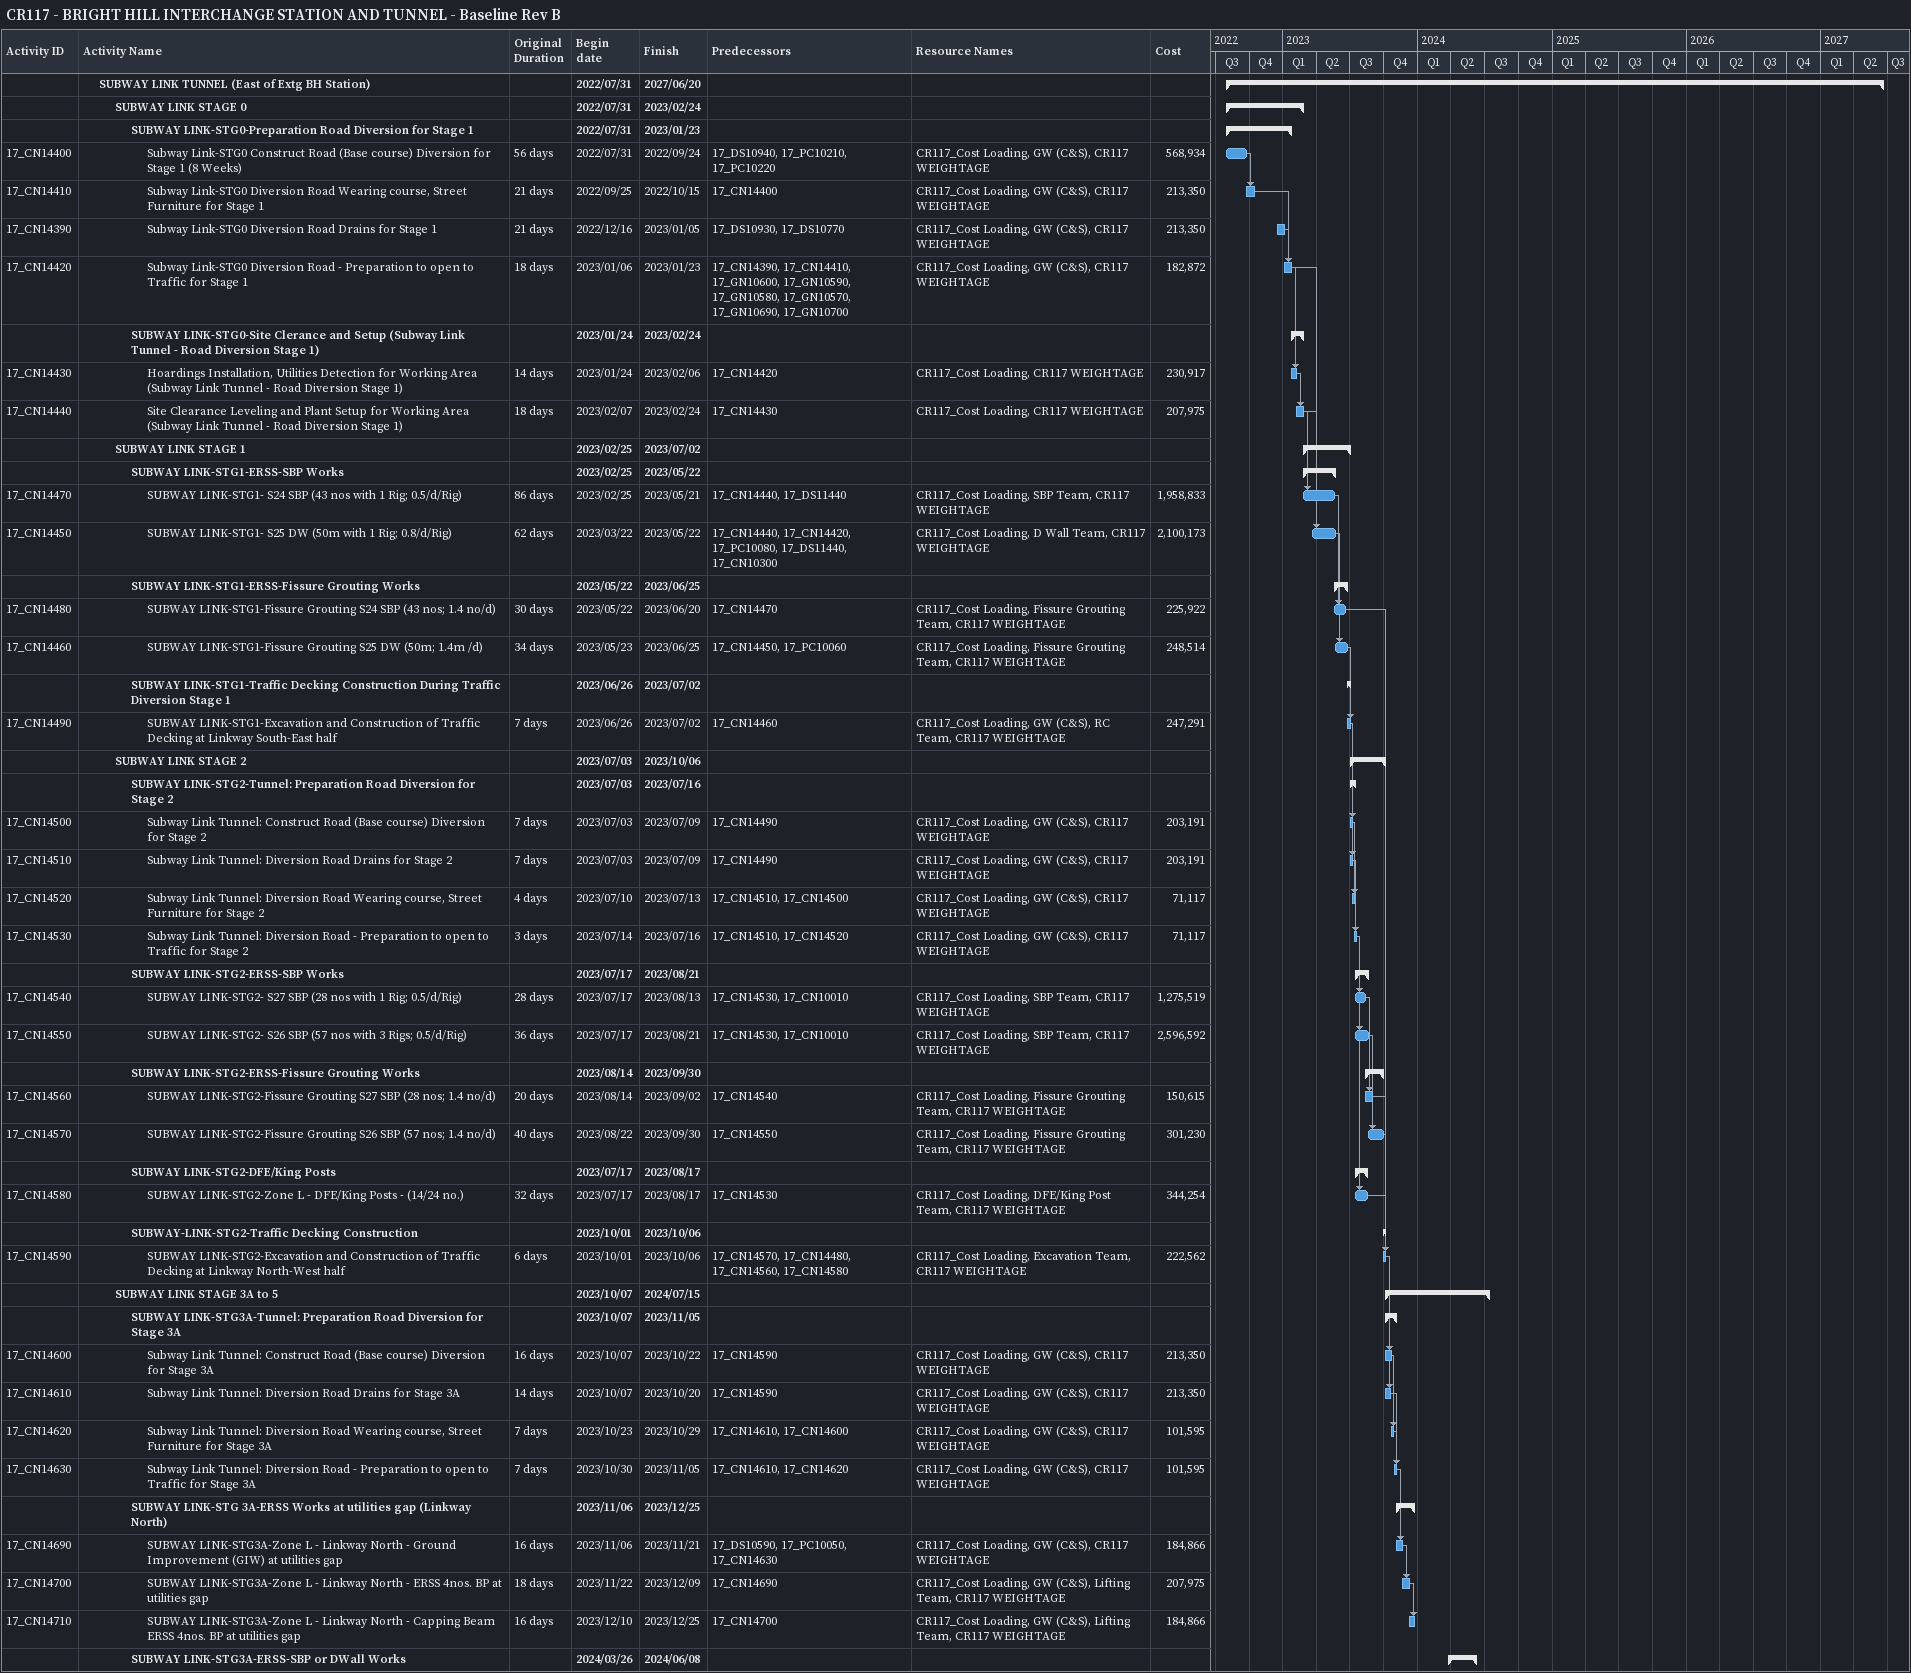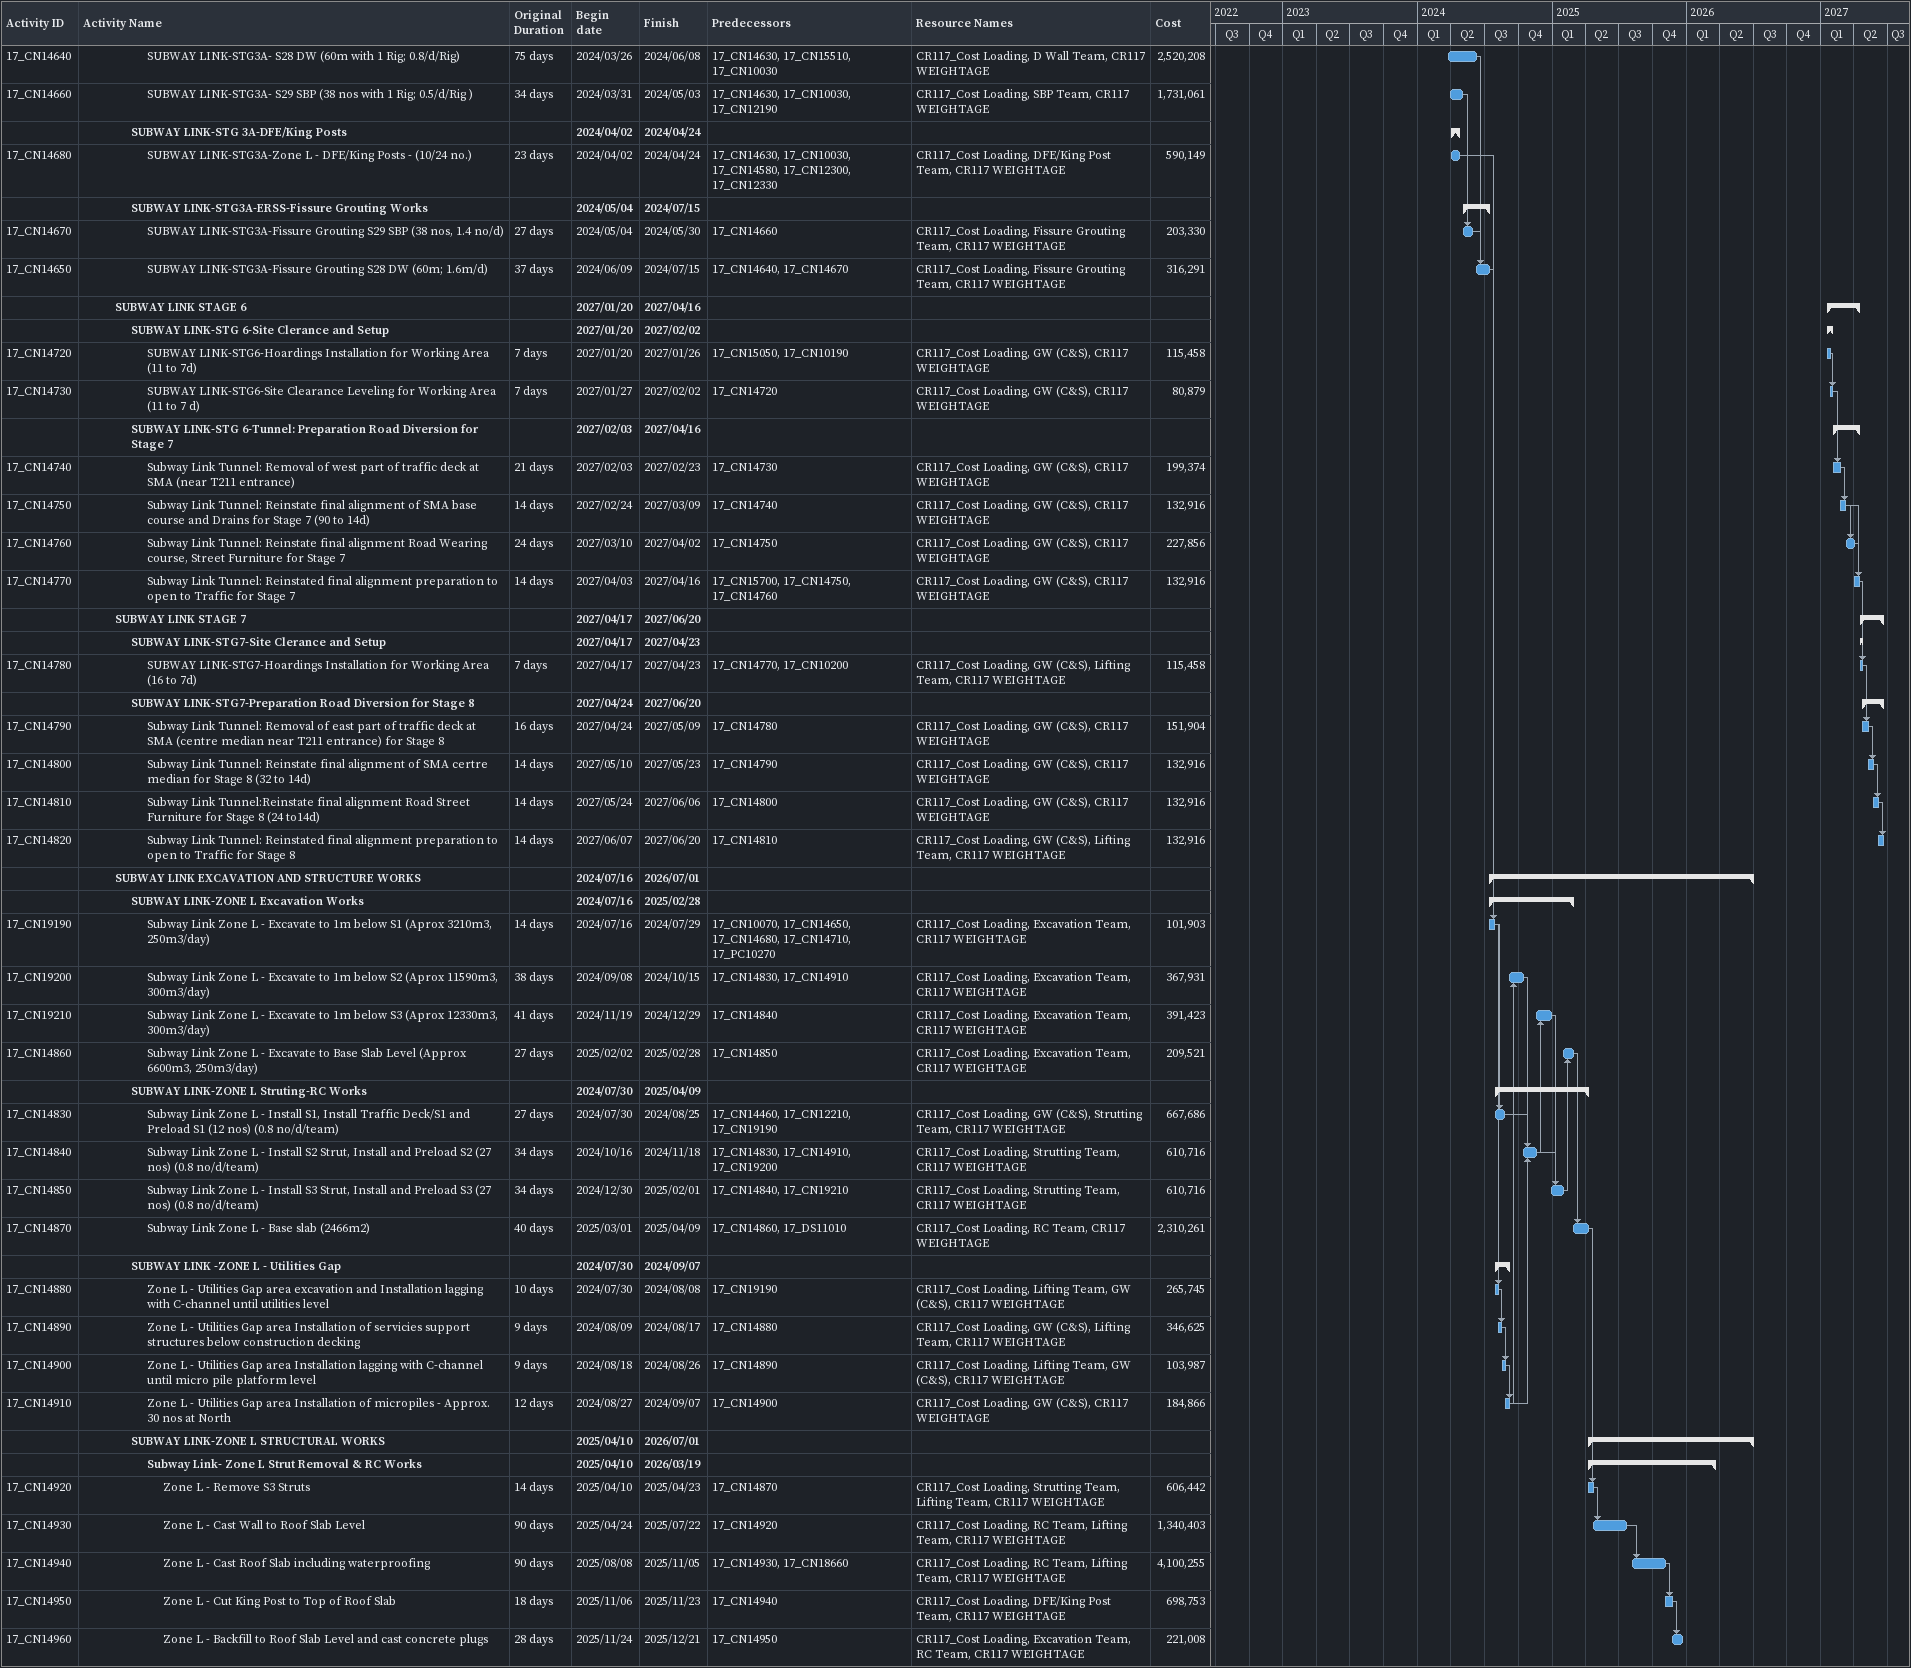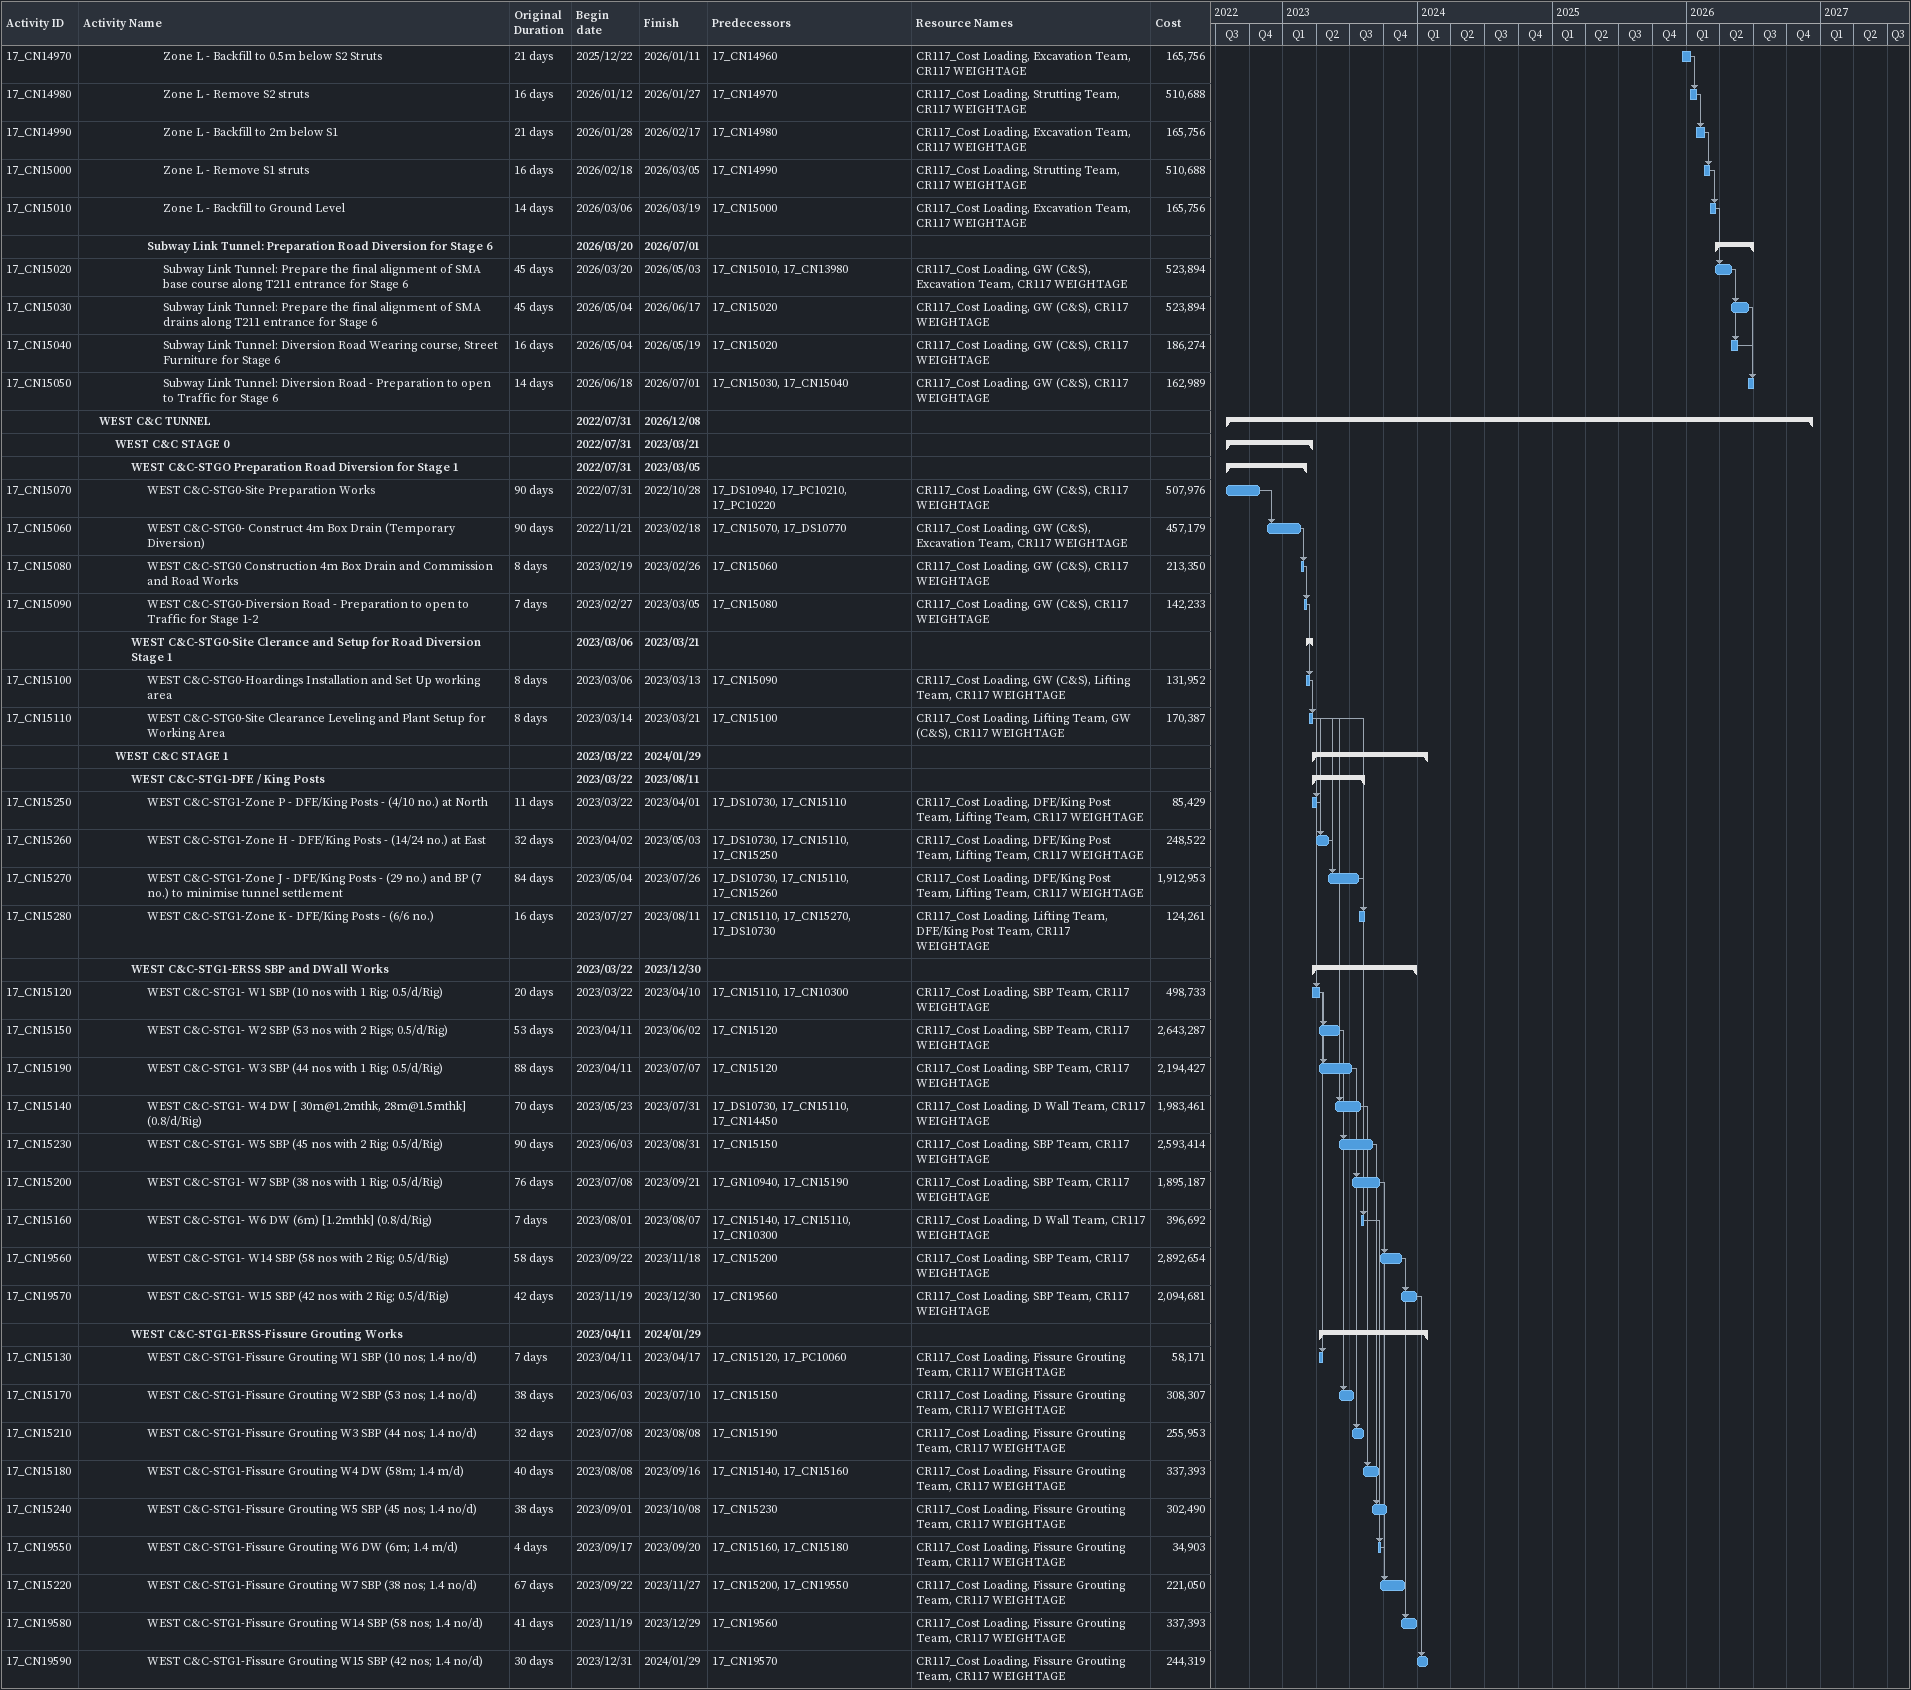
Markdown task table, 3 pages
CR117 - BRIGHT HILL INTERCHANGE STATION AND TUNNEL - Baseline Rev B

| ID | Level | Task | Original duration | Start | Finish | Predecessors | Resources | Cost |
|---|---|---|---|---|---|---|---|---|
|  | 2 | **SUBWAY LINK TUNNEL (East of Extg BH Station)** |  | 2022-07-31 | 2027-06-20 |  |  |  |
|  | 3 | **SUBWAY LINK STAGE 0** |  | 2022-07-31 | 2023-02-24 |  |  |  |
|  | 4 | **SUBWAY LINK-STG0-Preparation Road Diversion for Stage 1** |  | 2022-07-31 | 2023-01-23 |  |  |  |
| 17_CN14400 | 5 | Subway Link-STG0 Construct Road (Base course) Diversion for Stage 1 (8 Weeks) | 56d | 2022-07-31 | 2022-09-24 | 17_DS10940, 17_PC10210, 17_PC10220 | CR117_Cost Loading, GW (C&S), CR117 WEIGHTAGE | 568934 |
| 17_CN14410 | 5 | Subway Link-STG0 Diversion Road Wearing course, Street Furniture for Stage 1 | 21d | 2022-09-25 | 2022-10-15 | 17_CN14400 | CR117_Cost Loading, GW (C&S), CR117 WEIGHTAGE | 213350 |
| 17_CN14390 | 5 | Subway Link-STG0 Diversion Road Drains for Stage 1 | 21d | 2022-12-16 | 2023-01-05 | 17_DS10930, 17_DS10770 | CR117_Cost Loading, GW (C&S), CR117 WEIGHTAGE | 213350 |
| 17_CN14420 | 5 | Subway Link-STG0 Diversion Road - Preparation to open to Traffic for Stage 1 | 18d | 2023-01-06 | 2023-01-23 | 17_CN14390, 17_CN14410, 17_GN10600, 17_GN10590, 17_GN10580, 17_GN10570, 17_GN10690, 17_GN10700 | CR117_Cost Loading, GW (C&S), CR117 WEIGHTAGE | 182872 |
|  | 4 | **SUBWAY LINK-STG0-Site Clerance and Setup (Subway Link Tunnel - Road Diversion Stage 1)** |  | 2023-01-24 | 2023-02-24 |  |  |  |
| 17_CN14430 | 5 | Hoardings Installation, Utilities Detection for Working Area (Subway Link Tunnel - Road Diversion Stage 1) | 14d | 2023-01-24 | 2023-02-06 | 17_CN14420 | CR117_Cost Loading, CR117 WEIGHTAGE | 230917 |
| 17_CN14440 | 5 | Site Clearance Leveling and Plant Setup for Working Area (Subway Link Tunnel - Road Diversion Stage 1) | 18d | 2023-02-07 | 2023-02-24 | 17_CN14430 | CR117_Cost Loading, CR117 WEIGHTAGE | 207975 |
|  | 3 | **SUBWAY LINK STAGE 1** |  | 2023-02-25 | 2023-07-02 |  |  |  |
|  | 4 | **SUBWAY LINK-STG1-ERSS-SBP Works** |  | 2023-02-25 | 2023-05-22 |  |  |  |
| 17_CN14470 | 5 | SUBWAY LINK-STG1- S24 SBP (43 nos with 1 Rig; 0.5/d/Rig) | 86d | 2023-02-25 | 2023-05-21 | 17_CN14440, 17_DS11440 | CR117_Cost Loading, SBP Team, CR117 WEIGHTAGE | 1958833 |
| 17_CN14450 | 5 | SUBWAY LINK-STG1- S25 DW (50m with 1 Rig; 0.8/d/Rig) | 62d | 2023-03-22 | 2023-05-22 | 17_CN14440, 17_CN14420, 17_PC10080, 17_DS11440, 17_CN10300 | CR117_Cost Loading, D Wall Team, CR117 WEIGHTAGE | 2100173 |
|  | 4 | **SUBWAY LINK-STG1-ERSS-Fissure Grouting Works** |  | 2023-05-22 | 2023-06-25 |  |  |  |
| 17_CN14480 | 5 | SUBWAY LINK-STG1-Fissure Grouting S24 SBP (43 nos; 1.4 no/d) | 30d | 2023-05-22 | 2023-06-20 | 17_CN14470 | CR117_Cost Loading, Fissure Grouting Team, CR117 WEIGHTAGE | 225922 |
| 17_CN14460 | 5 | SUBWAY LINK-STG1-Fissure Grouting S25 DW (50m; 1.4m /d) | 34d | 2023-05-23 | 2023-06-25 | 17_CN14450, 17_PC10060 | CR117_Cost Loading, Fissure Grouting Team, CR117 WEIGHTAGE | 248514 |
|  | 4 | **SUBWAY LINK-STG1-Traffic Decking Construction During Traffic Diversion Stage 1** |  | 2023-06-26 | 2023-07-02 |  |  |  |
| 17_CN14490 | 5 | SUBWAY LINK-STG1-Excavation and Construction of Traffic Decking at Linkway South-East half | 7d | 2023-06-26 | 2023-07-02 | 17_CN14460 | CR117_Cost Loading, GW (C&S), RC Team, CR117 WEIGHTAGE | 247291 |
|  | 3 | **SUBWAY LINK STAGE 2** |  | 2023-07-03 | 2023-10-06 |  |  |  |
|  | 4 | **SUBWAY LINK-STG2-Tunnel: Preparation Road Diversion for Stage 2** |  | 2023-07-03 | 2023-07-16 |  |  |  |
| 17_CN14500 | 5 | Subway Link Tunnel: Construct Road (Base course) Diversion for Stage 2 | 7d | 2023-07-03 | 2023-07-09 | 17_CN14490 | CR117_Cost Loading, GW (C&S), CR117 WEIGHTAGE | 203191 |
| 17_CN14510 | 5 | Subway Link Tunnel: Diversion Road Drains for Stage 2 | 7d | 2023-07-03 | 2023-07-09 | 17_CN14490 | CR117_Cost Loading, GW (C&S), CR117 WEIGHTAGE | 203191 |
| 17_CN14520 | 5 | Subway Link Tunnel: Diversion Road Wearing course, Street Furniture for Stage 2 | 4d | 2023-07-10 | 2023-07-13 | 17_CN14510, 17_CN14500 | CR117_Cost Loading, GW (C&S), CR117 WEIGHTAGE | 71117 |
| 17_CN14530 | 5 | Subway Link Tunnel: Diversion Road - Preparation to open to Traffic for Stage 2 | 3d | 2023-07-14 | 2023-07-16 | 17_CN14510, 17_CN14520 | CR117_Cost Loading, GW (C&S), CR117 WEIGHTAGE | 71117 |
|  | 4 | **SUBWAY LINK-STG2-ERSS-SBP Works** |  | 2023-07-17 | 2023-08-21 |  |  |  |
| 17_CN14540 | 5 | SUBWAY LINK-STG2- S27 SBP (28 nos with 1 Rig; 0.5/d/Rig) | 28d | 2023-07-17 | 2023-08-13 | 17_CN14530, 17_CN10010 | CR117_Cost Loading, SBP Team, CR117 WEIGHTAGE | 1275519 |
| 17_CN14550 | 5 | SUBWAY LINK-STG2- S26 SBP (57 nos with 3 Rigs; 0.5/d/Rig) | 36d | 2023-07-17 | 2023-08-21 | 17_CN14530, 17_CN10010 | CR117_Cost Loading, SBP Team, CR117 WEIGHTAGE | 2596592 |
|  | 4 | **SUBWAY LINK-STG2-ERSS-Fissure Grouting Works** |  | 2023-08-14 | 2023-09-30 |  |  |  |
| 17_CN14560 | 5 | SUBWAY LINK-STG2-Fissure Grouting S27 SBP (28 nos; 1.4 no/d) | 20d | 2023-08-14 | 2023-09-02 | 17_CN14540 | CR117_Cost Loading, Fissure Grouting Team, CR117 WEIGHTAGE | 150615 |
| 17_CN14570 | 5 | SUBWAY LINK-STG2-Fissure Grouting S26 SBP (57 nos; 1.4 no/d) | 40d | 2023-08-22 | 2023-09-30 | 17_CN14550 | CR117_Cost Loading, Fissure Grouting Team, CR117 WEIGHTAGE | 301230 |
|  | 4 | **SUBWAY LINK-STG2-DFE/King Posts** |  | 2023-07-17 | 2023-08-17 |  |  |  |
| 17_CN14580 | 5 | SUBWAY LINK-STG2-Zone L - DFE/King Posts - (14/24 no.) | 32d | 2023-07-17 | 2023-08-17 | 17_CN14530 | CR117_Cost Loading, DFE/King Post Team, CR117 WEIGHTAGE | 344254 |
|  | 4 | **SUBWAY-LINK-STG2-Traffic Decking Construction** |  | 2023-10-01 | 2023-10-06 |  |  |  |
| 17_CN14590 | 5 | SUBWAY LINK-STG2-Excavation and Construction of Traffic Decking at Linkway North-West half | 6d | 2023-10-01 | 2023-10-06 | 17_CN14570, 17_CN14480, 17_CN14560, 17_CN14580 | CR117_Cost Loading, Excavation Team, CR117 WEIGHTAGE | 222562 |
|  | 3 | **SUBWAY LINK STAGE 3A to 5** |  | 2023-10-07 | 2024-07-15 |  |  |  |
|  | 4 | **SUBWAY LINK-STG3A-Tunnel: Preparation Road Diversion for Stage 3A** |  | 2023-10-07 | 2023-11-05 |  |  |  |
| 17_CN14600 | 5 | Subway Link Tunnel: Construct Road (Base course) Diversion for Stage 3A | 16d | 2023-10-07 | 2023-10-22 | 17_CN14590 | CR117_Cost Loading, GW (C&S), CR117 WEIGHTAGE | 213350 |
| 17_CN14610 | 5 | Subway Link Tunnel: Diversion Road Drains for Stage 3A | 14d | 2023-10-07 | 2023-10-20 | 17_CN14590 | CR117_Cost Loading, GW (C&S), CR117 WEIGHTAGE | 213350 |
| 17_CN14620 | 5 | Subway Link Tunnel: Diversion Road Wearing course, Street Furniture for Stage 3A | 7d | 2023-10-23 | 2023-10-29 | 17_CN14610, 17_CN14600 | CR117_Cost Loading, GW (C&S), CR117 WEIGHTAGE | 101595 |
| 17_CN14630 | 5 | Subway Link Tunnel: Diversion Road - Preparation to open to Traffic for Stage 3A | 7d | 2023-10-30 | 2023-11-05 | 17_CN14610, 17_CN14620 | CR117_Cost Loading, GW (C&S), CR117 WEIGHTAGE | 101595 |
|  | 4 | **SUBWAY LINK-STG 3A-ERSS Works at utilities gap (Linkway North)** |  | 2023-11-06 | 2023-12-25 |  |  |  |
| 17_CN14690 | 5 | SUBWAY LINK-STG3A-Zone L - Linkway North - Ground Improvement (GIW) at utilities gap | 16d | 2023-11-06 | 2023-11-21 | 17_DS10590, 17_PC10050, 17_CN14630 | CR117_Cost Loading, GW (C&S), CR117 WEIGHTAGE | 184866 |
| 17_CN14700 | 5 | SUBWAY LINK-STG3A-Zone L - Linkway North - ERSS 4nos. BP at utilities gap | 18d | 2023-11-22 | 2023-12-09 | 17_CN14690 | CR117_Cost Loading, GW (C&S), Lifting Team, CR117 WEIGHTAGE | 207975 |
| 17_CN14710 | 5 | SUBWAY LINK-STG3A-Zone L - Linkway North - Capping Beam ERSS 4nos. BP at utilities gap | 16d | 2023-12-10 | 2023-12-25 | 17_CN14700 | CR117_Cost Loading, GW (C&S), Lifting Team, CR117 WEIGHTAGE | 184866 |
|  | 4 | **SUBWAY LINK-STG3A-ERSS-SBP or DWall Works** |  | 2024-03-26 | 2024-06-08 |  |  |  |
| 17_CN14640 | 5 | SUBWAY LINK-STG3A- S28 DW (60m with 1 Rig; 0.8/d/Rig) | 75d | 2024-03-26 | 2024-06-08 | 17_CN14630, 17_CN15510, 17_CN10030 | CR117_Cost Loading, D Wall Team, CR117 WEIGHTAGE | 2520208 |
| 17_CN14660 | 5 | SUBWAY LINK-STG3A- S29 SBP (38 nos with 1 Rig; 0.5/d/Rig ) | 34d | 2024-03-31 | 2024-05-03 | 17_CN14630, 17_CN10030, 17_CN12190 | CR117_Cost Loading, SBP Team, CR117 WEIGHTAGE | 1731061 |
|  | 4 | **SUBWAY LINK-STG 3A-DFE/King Posts** |  | 2024-04-02 | 2024-04-24 |  |  |  |
| 17_CN14680 | 5 | SUBWAY LINK-STG3A-Zone L - DFE/King Posts - (10/24 no.) | 23d | 2024-04-02 | 2024-04-24 | 17_CN14630, 17_CN10030, 17_CN14580, 17_CN12300, 17_CN12330 | CR117_Cost Loading, DFE/King Post Team, CR117 WEIGHTAGE | 590149 |
|  | 4 | **SUBWAY LINK-STG3A-ERSS-Fissure Grouting Works** |  | 2024-05-04 | 2024-07-15 |  |  |  |
| 17_CN14670 | 5 | SUBWAY LINK-STG3A-Fissure Grouting S29 SBP (38 nos, 1.4 no/d) | 27d | 2024-05-04 | 2024-05-30 | 17_CN14660 | CR117_Cost Loading, Fissure Grouting Team, CR117 WEIGHTAGE | 203330 |
| 17_CN14650 | 5 | SUBWAY LINK-STG3A-Fissure Grouting S28 DW (60m; 1.6m/d) | 37d | 2024-06-09 | 2024-07-15 | 17_CN14640, 17_CN14670 | CR117_Cost Loading, Fissure Grouting Team, CR117 WEIGHTAGE | 316291 |
|  | 3 | **SUBWAY LINK STAGE 6** |  | 2027-01-20 | 2027-04-16 |  |  |  |
|  | 4 | **SUBWAY LINK-STG 6-Site Clerance and Setup** |  | 2027-01-20 | 2027-02-02 |  |  |  |
| 17_CN14720 | 5 | SUBWAY LINK-STG6-Hoardings Installation for Working Area (11 to 7d) | 7d | 2027-01-20 | 2027-01-26 | 17_CN15050, 17_CN10190 | CR117_Cost Loading, GW (C&S), CR117 WEIGHTAGE | 115458 |
| 17_CN14730 | 5 | SUBWAY LINK-STG6-Site Clearance Leveling for Working Area (11 to 7 d) | 7d | 2027-01-27 | 2027-02-02 | 17_CN14720 | CR117_Cost Loading, GW (C&S), CR117 WEIGHTAGE | 80879 |
|  | 4 | **SUBWAY LINK-STG 6-Tunnel: Preparation Road Diversion for Stage 7** |  | 2027-02-03 | 2027-04-16 |  |  |  |
| 17_CN14740 | 5 | Subway Link Tunnel: Removal of west part of traffic deck at SMA (near T211 entrance) | 21d | 2027-02-03 | 2027-02-23 | 17_CN14730 | CR117_Cost Loading, GW (C&S), CR117 WEIGHTAGE | 199374 |
| 17_CN14750 | 5 | Subway Link Tunnel: Reinstate final alignment of SMA base course and Drains for Stage 7 (90 to 14d) | 14d | 2027-02-24 | 2027-03-09 | 17_CN14740 | CR117_Cost Loading, GW (C&S), CR117 WEIGHTAGE | 132916 |
| 17_CN14760 | 5 | Subway Link Tunnel: Reinstate final alignment Road Wearing course, Street Furniture for Stage 7 | 24d | 2027-03-10 | 2027-04-02 | 17_CN14750 | CR117_Cost Loading, GW (C&S), CR117 WEIGHTAGE | 227856 |
| 17_CN14770 | 5 | Subway Link Tunnel: Reinstated final alignment preparation to open to Traffic for Stage 7 | 14d | 2027-04-03 | 2027-04-16 | 17_CN15700, 17_CN14750, 17_CN14760 | CR117_Cost Loading, GW (C&S), CR117 WEIGHTAGE | 132916 |
|  | 3 | **SUBWAY LINK STAGE 7** |  | 2027-04-17 | 2027-06-20 |  |  |  |
|  | 4 | **SUBWAY LINK-STG7-Site Clerance and Setup** |  | 2027-04-17 | 2027-04-23 |  |  |  |
| 17_CN14780 | 5 | SUBWAY LINK-STG7-Hoardings Installation for Working Area (16 to 7d) | 7d | 2027-04-17 | 2027-04-23 | 17_CN14770, 17_CN10200 | CR117_Cost Loading, GW (C&S), Lifting Team, CR117 WEIGHTAGE | 115458 |
|  | 4 | **SUBWAY LINK-STG7-Preparation Road Diversion for Stage 8** |  | 2027-04-24 | 2027-06-20 |  |  |  |
| 17_CN14790 | 5 | Subway Link Tunnel: Removal of east part of traffic deck at SMA (centre median near T211 entrance) for Stage 8 | 16d | 2027-04-24 | 2027-05-09 | 17_CN14780 | CR117_Cost Loading, GW (C&S), CR117 WEIGHTAGE | 151904 |
| 17_CN14800 | 5 | Subway Link Tunnel: Reinstate final alignment of SMA certre median for Stage 8 (32 to 14d) | 14d | 2027-05-10 | 2027-05-23 | 17_CN14790 | CR117_Cost Loading, GW (C&S), CR117 WEIGHTAGE | 132916 |
| 17_CN14810 | 5 | Subway Link Tunnel:Reinstate final alignment Road Street Furniture for Stage 8 (24 to14d) | 14d | 2027-05-24 | 2027-06-06 | 17_CN14800 | CR117_Cost Loading, GW (C&S), CR117 WEIGHTAGE | 132916 |
| 17_CN14820 | 5 | Subway Link Tunnel: Reinstated final alignment preparation to open to Traffic for Stage 8 | 14d | 2027-06-07 | 2027-06-20 | 17_CN14810 | CR117_Cost Loading, GW (C&S), Lifting Team, CR117 WEIGHTAGE | 132916 |
|  | 3 | **SUBWAY LINK EXCAVATION AND STRUCTURE WORKS** |  | 2024-07-16 | 2026-07-01 |  |  |  |
|  | 4 | **SUBWAY LINK-ZONE L Excavation Works** |  | 2024-07-16 | 2025-02-28 |  |  |  |
| 17_CN19190 | 5 | Subway Link Zone L - Excavate to 1m below S1 (Aprox 3210m3, 250m3/day) | 14d | 2024-07-16 | 2024-07-29 | 17_CN10070, 17_CN14650, 17_CN14680, 17_CN14710, 17_PC10270 | CR117_Cost Loading, Excavation Team, CR117 WEIGHTAGE | 101903 |
| 17_CN19200 | 5 | Subway Link Zone L - Excavate to 1m below S2 (Aprox 11590m3, 300m3/day) | 38d | 2024-09-08 | 2024-10-15 | 17_CN14830, 17_CN14910 | CR117_Cost Loading, Excavation Team, CR117 WEIGHTAGE | 367931 |
| 17_CN19210 | 5 | Subway Link Zone L - Excavate to 1m below S3 (Aprox 12330m3, 300m3/day) | 41d | 2024-11-19 | 2024-12-29 | 17_CN14840 | CR117_Cost Loading, Excavation Team, CR117 WEIGHTAGE | 391423 |
| 17_CN14860 | 5 | Subway Link Zone L - Excavate to Base Slab Level (Approx 6600m3, 250m3/day) | 27d | 2025-02-02 | 2025-02-28 | 17_CN14850 | CR117_Cost Loading, Excavation Team, CR117 WEIGHTAGE | 209521 |
|  | 4 | **SUBWAY LINK-ZONE L Struting-RC Works** |  | 2024-07-30 | 2025-04-09 |  |  |  |
| 17_CN14830 | 5 | Subway Link Zone L - Install S1, Install Traffic Deck/S1 and Preload S1 (12 nos) (0.8 no/d/team) | 27d | 2024-07-30 | 2024-08-25 | 17_CN14460, 17_CN12210, 17_CN19190 | CR117_Cost Loading, GW (C&S), Strutting Team, CR117 WEIGHTAGE | 667686 |
| 17_CN14840 | 5 | Subway Link Zone L - Install S2 Strut, Install and Preload S2 (27 nos) (0.8 no/d/team) | 34d | 2024-10-16 | 2024-11-18 | 17_CN14830, 17_CN14910, 17_CN19200 | CR117_Cost Loading, Strutting Team, CR117 WEIGHTAGE | 610716 |
| 17_CN14850 | 5 | Subway Link Zone L - Install S3 Strut, Install and Preload S3 (27 nos) (0.8 no/d/team) | 34d | 2024-12-30 | 2025-02-01 | 17_CN14840, 17_CN19210 | CR117_Cost Loading, Strutting Team, CR117 WEIGHTAGE | 610716 |
| 17_CN14870 | 5 | Subway Link Zone L - Base slab (2466m2) | 40d | 2025-03-01 | 2025-04-09 | 17_CN14860, 17_DS11010 | CR117_Cost Loading, RC Team, CR117 WEIGHTAGE | 2310261 |
|  | 4 | **SUBWAY LINK -ZONE L - Utilities Gap** |  | 2024-07-30 | 2024-09-07 |  |  |  |
| 17_CN14880 | 5 | Zone L - Utilities Gap area excavation and Installation lagging with C-channel until utilities level | 10d | 2024-07-30 | 2024-08-08 | 17_CN19190 | CR117_Cost Loading, Lifting Team, GW (C&S), CR117 WEIGHTAGE | 265745 |
| 17_CN14890 | 5 | Zone L - Utilities Gap area Installation of servicies support structures below construction decking | 9d | 2024-08-09 | 2024-08-17 | 17_CN14880 | CR117_Cost Loading, GW (C&S), Lifting Team, CR117 WEIGHTAGE | 346625 |
| 17_CN14900 | 5 | Zone L - Utilities Gap area Installation lagging with C-channel until micro pile platform level | 9d | 2024-08-18 | 2024-08-26 | 17_CN14890 | CR117_Cost Loading, Lifting Team, GW (C&S), CR117 WEIGHTAGE | 103987 |
| 17_CN14910 | 5 | Zone L - Utilities Gap area Installation of micropiles - Approx. 30 nos at North | 12d | 2024-08-27 | 2024-09-07 | 17_CN14900 | CR117_Cost Loading, GW (C&S), CR117 WEIGHTAGE | 184866 |
|  | 4 | **SUBWAY LINK-ZONE L STRUCTURAL WORKS** |  | 2025-04-10 | 2026-07-01 |  |  |  |
|  | 5 | **Subway Link- Zone L Strut Removal & RC Works** |  | 2025-04-10 | 2026-03-19 |  |  |  |
| 17_CN14920 | 6 | Zone L - Remove S3 Struts | 14d | 2025-04-10 | 2025-04-23 | 17_CN14870 | CR117_Cost Loading, Strutting Team, Lifting Team, CR117 WEIGHTAGE | 606442 |
| 17_CN14930 | 6 | Zone L - Cast Wall to Roof Slab Level | 90d | 2025-04-24 | 2025-07-22 | 17_CN14920 | CR117_Cost Loading, RC Team, Lifting Team, CR117 WEIGHTAGE | 1340403 |
| 17_CN14940 | 6 | Zone L - Cast Roof Slab including waterproofing | 90d | 2025-08-08 | 2025-11-05 | 17_CN14930, 17_CN18660 | CR117_Cost Loading, RC Team, Lifting Team, CR117 WEIGHTAGE | 4100255 |
| 17_CN14950 | 6 | Zone L - Cut King Post to Top of Roof Slab | 18d | 2025-11-06 | 2025-11-23 | 17_CN14940 | CR117_Cost Loading, DFE/King Post Team, CR117 WEIGHTAGE | 698753 |
| 17_CN14960 | 6 | Zone L - Backfill to Roof Slab Level and cast concrete plugs | 28d | 2025-11-24 | 2025-12-21 | 17_CN14950 | CR117_Cost Loading, Excavation Team, RC Team, CR117 WEIGHTAGE | 221008 |
| 17_CN14970 | 6 | Zone L - Backfill to 0.5m below S2 Struts | 21d | 2025-12-22 | 2026-01-11 | 17_CN14960 | CR117_Cost Loading, Excavation Team, CR117 WEIGHTAGE | 165756 |
| 17_CN14980 | 6 | Zone L - Remove S2 struts | 16d | 2026-01-12 | 2026-01-27 | 17_CN14970 | CR117_Cost Loading, Strutting Team, CR117 WEIGHTAGE | 510688 |
| 17_CN14990 | 6 | Zone L - Backfill to 2m below S1 | 21d | 2026-01-28 | 2026-02-17 | 17_CN14980 | CR117_Cost Loading, Excavation Team, CR117 WEIGHTAGE | 165756 |
| 17_CN15000 | 6 | Zone L - Remove S1 struts | 16d | 2026-02-18 | 2026-03-05 | 17_CN14990 | CR117_Cost Loading, Strutting Team, CR117 WEIGHTAGE | 510688 |
| 17_CN15010 | 6 | Zone L - Backfill to Ground Level | 14d | 2026-03-06 | 2026-03-19 | 17_CN15000 | CR117_Cost Loading, Excavation Team, CR117 WEIGHTAGE | 165756 |
|  | 5 | **Subway Link Tunnel: Preparation Road Diversion for Stage 6** |  | 2026-03-20 | 2026-07-01 |  |  |  |
| 17_CN15020 | 6 | Subway Link Tunnel: Prepare the final alignment of SMA base course along T211 entrance for Stage 6 | 45d | 2026-03-20 | 2026-05-03 | 17_CN15010, 17_CN13980 | CR117_Cost Loading, GW (C&S), Excavation Team, CR117 WEIGHTAGE | 523894 |
| 17_CN15030 | 6 | Subway Link Tunnel: Prepare the final alignment of SMA drains along T211 entrance for Stage 6 | 45d | 2026-05-04 | 2026-06-17 | 17_CN15020 | CR117_Cost Loading, GW (C&S), CR117 WEIGHTAGE | 523894 |
| 17_CN15040 | 6 | Subway Link Tunnel: Diversion Road Wearing course, Street Furniture for Stage 6 | 16d | 2026-05-04 | 2026-05-19 | 17_CN15020 | CR117_Cost Loading, GW (C&S), CR117 WEIGHTAGE | 186274 |
| 17_CN15050 | 6 | Subway Link Tunnel: Diversion Road - Preparation to open to Traffic for Stage 6 | 14d | 2026-06-18 | 2026-07-01 | 17_CN15030, 17_CN15040 | CR117_Cost Loading, GW (C&S), CR117 WEIGHTAGE | 162989 |
|  | 2 | **WEST C&C TUNNEL** |  | 2022-07-31 | 2026-12-08 |  |  |  |
|  | 3 | **WEST C&C STAGE 0** |  | 2022-07-31 | 2023-03-21 |  |  |  |
|  | 4 | **WEST C&C-STGO Preparation Road Diversion for Stage 1** |  | 2022-07-31 | 2023-03-05 |  |  |  |
| 17_CN15070 | 5 | WEST C&C-STG0-Site Preparation Works | 90d | 2022-07-31 | 2022-10-28 | 17_DS10940, 17_PC10210, 17_PC10220 | CR117_Cost Loading, GW (C&S), CR117 WEIGHTAGE | 507976 |
| 17_CN15060 | 5 | WEST C&C-STG0- Construct 4m Box Drain (Temporary Diversion) | 90d | 2022-11-21 | 2023-02-18 | 17_CN15070, 17_DS10770 | CR117_Cost Loading, GW (C&S), Excavation Team, CR117 WEIGHTAGE | 457179 |
| 17_CN15080 | 5 | WEST C&C-STG0 Construction 4m Box Drain and Commission and Road Works | 8d | 2023-02-19 | 2023-02-26 | 17_CN15060 | CR117_Cost Loading, GW (C&S), CR117 WEIGHTAGE | 213350 |
| 17_CN15090 | 5 | WEST C&C-STG0-Diversion Road - Preparation to open to Traffic for Stage 1-2 | 7d | 2023-02-27 | 2023-03-05 | 17_CN15080 | CR117_Cost Loading, GW (C&S), CR117 WEIGHTAGE | 142233 |
|  | 4 | **WEST C&C-STG0-Site Clerance and Setup for Road Diversion Stage 1** |  | 2023-03-06 | 2023-03-21 |  |  |  |
| 17_CN15100 | 5 | WEST C&C-STG0-Hoardings Installation and Set Up working area | 8d | 2023-03-06 | 2023-03-13 | 17_CN15090 | CR117_Cost Loading, GW (C&S), Lifting Team, CR117 WEIGHTAGE | 131952 |
| 17_CN15110 | 5 | WEST C&C-STG0-Site Clearance Leveling and Plant Setup for Working Area | 8d | 2023-03-14 | 2023-03-21 | 17_CN15100 | CR117_Cost Loading, Lifting Team, GW (C&S), CR117 WEIGHTAGE | 170387 |
|  | 3 | **WEST C&C STAGE 1** |  | 2023-03-22 | 2024-01-29 |  |  |  |
|  | 4 | **WEST C&C-STG1-DFE / King Posts** |  | 2023-03-22 | 2023-08-11 |  |  |  |
| 17_CN15250 | 5 | WEST C&C-STG1-Zone P - DFE/King Posts - (4/10 no.) at North | 11d | 2023-03-22 | 2023-04-01 | 17_DS10730, 17_CN15110 | CR117_Cost Loading, DFE/King Post Team, Lifting Team, CR117 WEIGHTAGE | 85429 |
| 17_CN15260 | 5 | WEST C&C-STG1-Zone H - DFE/King Posts - (14/24 no.) at East | 32d | 2023-04-02 | 2023-05-03 | 17_DS10730, 17_CN15110, 17_CN15250 | CR117_Cost Loading, DFE/King Post Team, Lifting Team, CR117 WEIGHTAGE | 248522 |
| 17_CN15270 | 5 | WEST C&C-STG1-Zone J - DFE/King Posts - (29 no.) and BP (7 no.) to minimise tunnel settlement | 84d | 2023-05-04 | 2023-07-26 | 17_DS10730, 17_CN15110, 17_CN15260 | CR117_Cost Loading, DFE/King Post Team, Lifting Team, CR117 WEIGHTAGE | 1912953 |
| 17_CN15280 | 5 | WEST C&C-STG1-Zone K - DFE/King Posts - (6/6 no.) | 16d | 2023-07-27 | 2023-08-11 | 17_CN15110, 17_CN15270, 17_DS10730 | CR117_Cost Loading, Lifting Team, DFE/King Post Team, CR117 WEIGHTAGE | 124261 |
|  | 4 | **WEST C&C-STG1-ERSS SBP and DWall Works** |  | 2023-03-22 | 2023-12-30 |  |  |  |
| 17_CN15120 | 5 | WEST C&C-STG1- W1 SBP (10 nos with 1 Rig; 0.5/d/Rig) | 20d | 2023-03-22 | 2023-04-10 | 17_CN15110, 17_CN10300 | CR117_Cost Loading, SBP Team, CR117 WEIGHTAGE | 498733 |
| 17_CN15150 | 5 | WEST C&C-STG1- W2 SBP (53 nos with 2 Rigs; 0.5/d/Rig) | 53d | 2023-04-11 | 2023-06-02 | 17_CN15120 | CR117_Cost Loading, SBP Team, CR117 WEIGHTAGE | 2643287 |
| 17_CN15190 | 5 | WEST C&C-STG1- W3 SBP (44 nos with 1 Rig; 0.5/d/Rig) | 88d | 2023-04-11 | 2023-07-07 | 17_CN15120 | CR117_Cost Loading, SBP Team, CR117 WEIGHTAGE | 2194427 |
| 17_CN15140 | 5 | WEST C&C-STG1- W4 DW [ 30m@1.2mthk, 28m@1.5mthk] (0.8/d/Rig) | 70d | 2023-05-23 | 2023-07-31 | 17_DS10730, 17_CN15110, 17_CN14450 | CR117_Cost Loading, D Wall Team, CR117 WEIGHTAGE | 1983461 |
| 17_CN15230 | 5 | WEST C&C-STG1- W5 SBP (45 nos with 2 Rig; 0.5/d/Rig) | 90d | 2023-06-03 | 2023-08-31 | 17_CN15150 | CR117_Cost Loading, SBP Team, CR117 WEIGHTAGE | 2593414 |
| 17_CN15200 | 5 | WEST C&C-STG1- W7 SBP (38 nos with 1 Rig; 0.5/d/Rig) | 76d | 2023-07-08 | 2023-09-21 | 17_GN10940, 17_CN15190 | CR117_Cost Loading, SBP Team, CR117 WEIGHTAGE | 1895187 |
| 17_CN15160 | 5 | WEST C&C-STG1- W6 DW (6m) [1.2mthk] (0.8/d/Rig) | 7d | 2023-08-01 | 2023-08-07 | 17_CN15140, 17_CN15110, 17_CN10300 | CR117_Cost Loading, D Wall Team, CR117 WEIGHTAGE | 396692 |
| 17_CN19560 | 5 | WEST C&C-STG1- W14 SBP (58 nos with 2 Rig; 0.5/d/Rig) | 58d | 2023-09-22 | 2023-11-18 | 17_CN15200 | CR117_Cost Loading, SBP Team, CR117 WEIGHTAGE | 2892654 |
| 17_CN19570 | 5 | WEST C&C-STG1- W15 SBP (42 nos with 2 Rig; 0.5/d/Rig) | 42d | 2023-11-19 | 2023-12-30 | 17_CN19560 | CR117_Cost Loading, SBP Team, CR117 WEIGHTAGE | 2094681 |
|  | 4 | **WEST C&C-STG1-ERSS-Fissure Grouting Works** |  | 2023-04-11 | 2024-01-29 |  |  |  |
| 17_CN15130 | 5 | WEST C&C-STG1-Fissure Grouting W1 SBP (10 nos; 1.4 no/d) | 7d | 2023-04-11 | 2023-04-17 | 17_CN15120, 17_PC10060 | CR117_Cost Loading, Fissure Grouting Team, CR117 WEIGHTAGE | 58171 |
| 17_CN15170 | 5 | WEST C&C-STG1-Fissure Grouting W2 SBP (53 nos; 1.4 no/d) | 38d | 2023-06-03 | 2023-07-10 | 17_CN15150 | CR117_Cost Loading, Fissure Grouting Team, CR117 WEIGHTAGE | 308307 |
| 17_CN15210 | 5 | WEST C&C-STG1-Fissure Grouting W3 SBP (44 nos; 1.4 no/d) | 32d | 2023-07-08 | 2023-08-08 | 17_CN15190 | CR117_Cost Loading, Fissure Grouting Team, CR117 WEIGHTAGE | 255953 |
| 17_CN15180 | 5 | WEST C&C-STG1-Fissure Grouting W4 DW (58m; 1.4 m/d) | 40d | 2023-08-08 | 2023-09-16 | 17_CN15140, 17_CN15160 | CR117_Cost Loading, Fissure Grouting Team, CR117 WEIGHTAGE | 337393 |
| 17_CN15240 | 5 | WEST C&C-STG1-Fissure Grouting W5 SBP (45 nos; 1.4 no/d) | 38d | 2023-09-01 | 2023-10-08 | 17_CN15230 | CR117_Cost Loading, Fissure Grouting Team, CR117 WEIGHTAGE | 302490 |
| 17_CN19550 | 5 | WEST C&C-STG1-Fissure Grouting W6 DW (6m; 1.4 m/d) | 4d | 2023-09-17 | 2023-09-20 | 17_CN15160, 17_CN15180 | CR117_Cost Loading, Fissure Grouting Team, CR117 WEIGHTAGE | 34903 |
| 17_CN15220 | 5 | WEST C&C-STG1-Fissure Grouting W7 SBP (38 nos; 1.4 no/d) | 67d | 2023-09-22 | 2023-11-27 | 17_CN15200, 17_CN19550 | CR117_Cost Loading, Fissure Grouting Team, CR117 WEIGHTAGE | 221050 |
| 17_CN19580 | 5 | WEST C&C-STG1-Fissure Grouting W14 SBP (58 nos; 1.4 no/d) | 41d | 2023-11-19 | 2023-12-29 | 17_CN19560 | CR117_Cost Loading, Fissure Grouting Team, CR117 WEIGHTAGE | 337393 |
| 17_CN19590 | 5 | WEST C&C-STG1-Fissure Grouting W15 SBP (42 nos; 1.4 no/d) | 30d | 2023-12-31 | 2024-01-29 | 17_CN19570 | CR117_Cost Loading, Fissure Grouting Team, CR117 WEIGHTAGE | 244319 |
